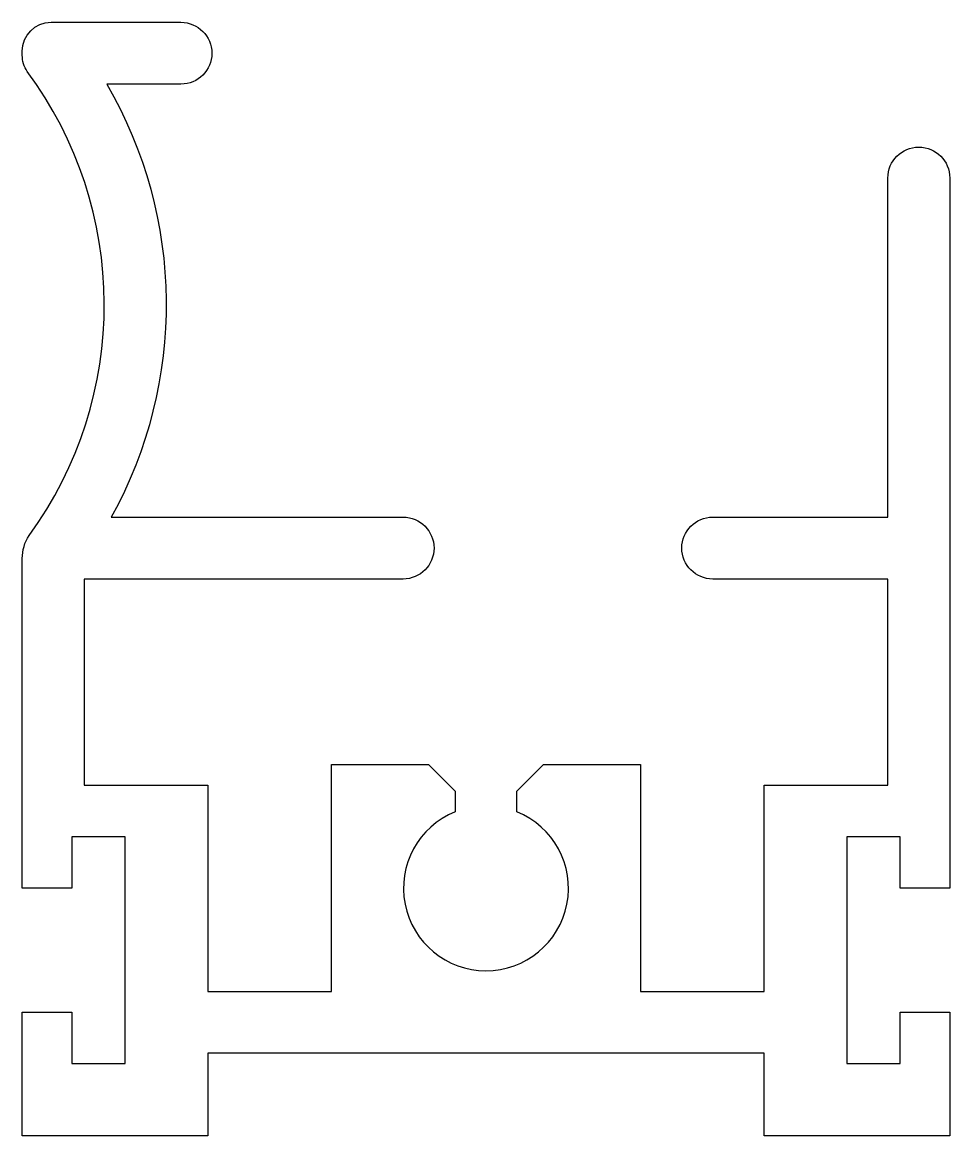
# Model space of a CAD drawing. Extents: x 1425.4 to 1447.9, y -20.1 to 6.9.
import ezdxf

# ---------------------------------------------------------------- set-up
doc = ezdxf.new("R2010")
doc.units = 0
doc.header["$LTSCALE"] = 15
doc.layers.get('0').update_dxf_attribs({"linetype": 'CONTINUOUS'})

msp = doc.modelspace()

# ---------------------------------------------------------------- linework, layer by layer
at = {"color": 0, "ltscale": 0.05}
msp.add_lwpolyline([(1427.423, 5.366, -0.263846), (1427.531, -5.134), (1434.612, -5.134, -1), (1434.612, -6.634), (1426.872, -6.634), (1426.872, -11.634), (1429.872, -11.634), (1429.872, -16.634), (1432.872, -16.634), (1432.872, -11.134), (1435.226, -11.134), (1435.872, -11.78), (1435.872, -12.28, 5.138733), (1437.372, -12.28), (1437.372, -11.78), (1438.018, -11.134), (1440.372, -11.134), (1440.372, -16.634), (1443.372, -16.634), (1443.372, -11.634), (1446.372, -11.634), (1446.372, -6.634), (1442.122, -6.634, -1), (1442.122, -5.134), (1446.372, -5.134), (1446.372, 3.089, -1), (1447.872, 3.089), (1447.872, -14.134), (1446.672, -14.134), (1446.672, -12.884), (1445.372, -12.884), (1445.372, -18.384), (1446.672, -18.384), (1446.672, -17.134), (1447.872, -17.134), (1447.872, -20.134), (1443.372, -20.134), (1443.372, -18.134), (1429.872, -18.134), (1429.872, -20.134), (1425.372, -20.134), (1425.372, -17.134), (1426.572, -17.134), (1426.572, -18.384), (1427.872, -18.384), (1427.872, -12.884), (1426.572, -12.884), (1426.572, -14.134), (1425.372, -14.134), (1425.372, -6.134, -0.147477), (1425.539, -5.581, 0.327995), (1425.492, 5.675, -0.149781), (1425.372, 6.066), (1425.372, 6.165, -0.413799), (1426.072, 6.866), (1429.222, 6.866, -1), (1429.222, 5.366), (1427.423, 5.366)], format="xyb", dxfattribs=at)

doc.saveas('drawing.dxf')
